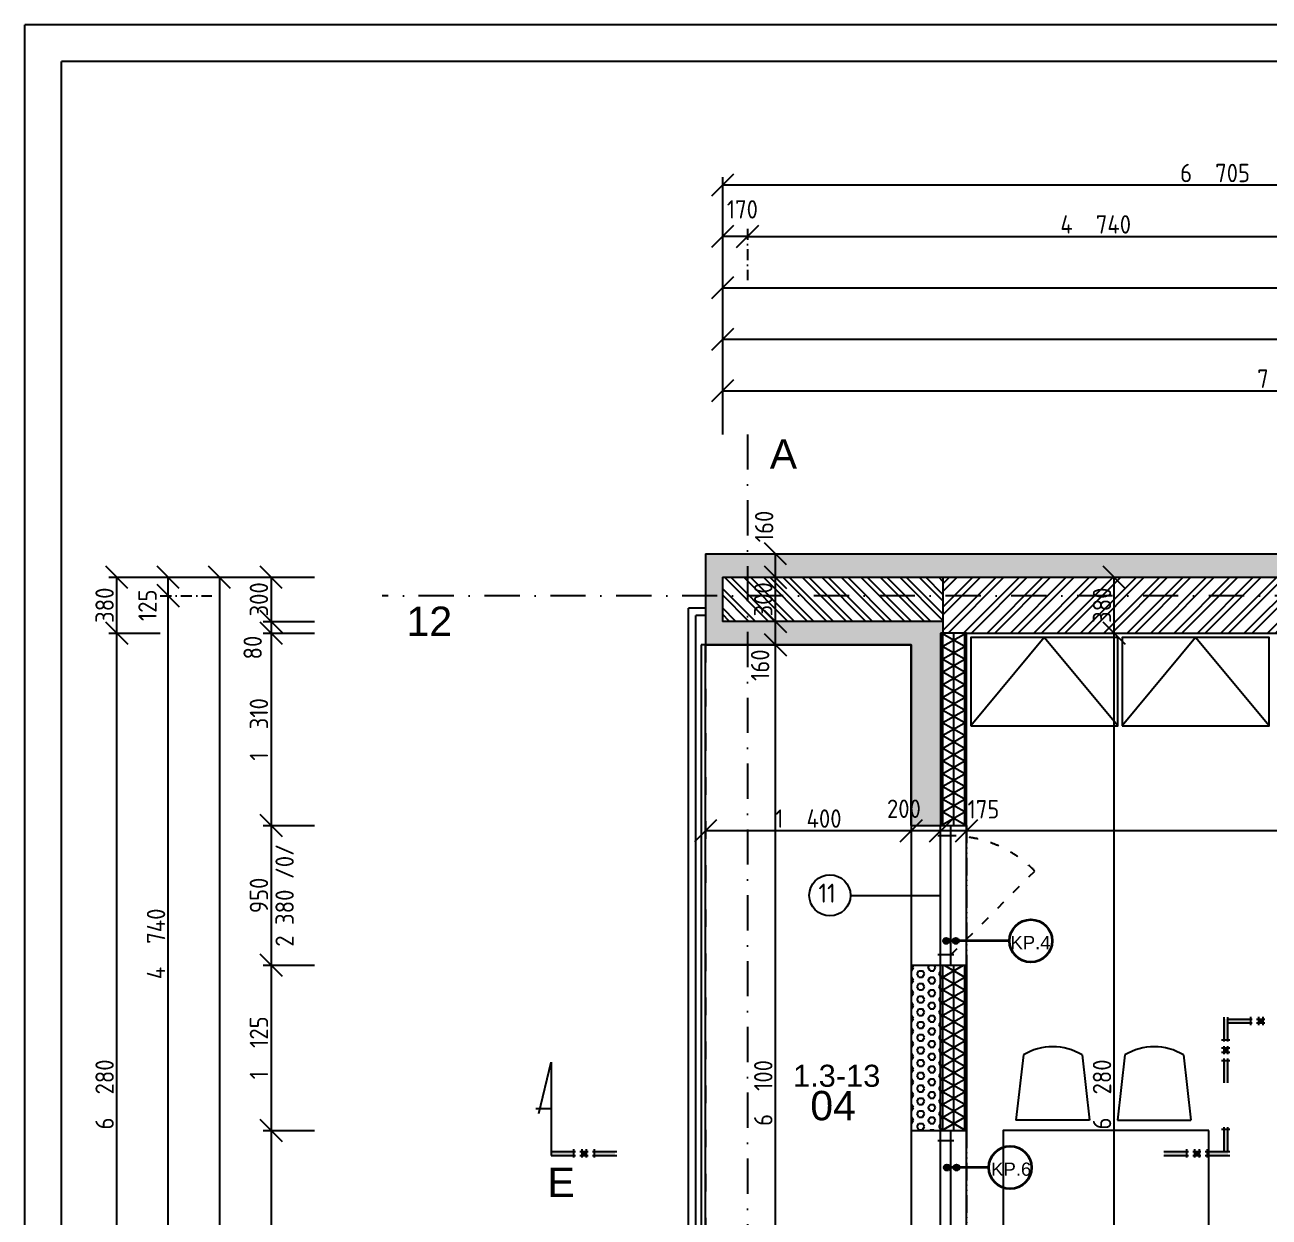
# Model space of a CAD drawing. Extents: x 4511820 to 5180432, y -1526536 to -944957.
# Drawn here: x 5091141 to 5099608, y -1290300 to -1282185 of the extents above; entities that cross this region are included whole.
import ezdxf

# ---------------------------------------------------------------- set-up
doc = ezdxf.new("R2010")
doc.units = 0
doc.header["$MEASUREMENT"] = 0
for name, pattern in [('ACAD_ISO03W100', [30, 12, -18]), ('ACAD_ISO12W100', [22, 12, -3, 0.5, -3, 0.5, -3]), ('BODKOCIARKOVANA_3', [5.6, 3, -1.3, 0, -1.3])]:
    doc.linetypes.add(name, pattern=pattern)
doc.layers.get('0').update_dxf_attribs({"linetype": 'CONTINUOUS'})
doc.layers.get('Defpoints').update_dxf_attribs({"color": 61, "linetype": 'CONTINUOUS'})
for name, color, linetype in [('KÓTY', 4, 'CONTINUOUS'), ('MÚRY', 1, 'CONTINUOUS'), ('OKNÁ', 143, 'CONTINUOUS'), ('osi', 253, 'CONTINUOUS'), ('Plochy', 41, 'CONTINUOUS'), ('POPIS', 7, 'CONTINUOUS'), ('POZEMOK', 7, 'CONTINUOUS'), ('TENKÁ', 7, 'CONTINUOUS'), ('ZARIADENIE', 47, 'CONTINUOUS'), ('ŠRAFY', 82, 'CONTINUOUS')]:
    doc.layers.add(name, color=color, linetype=linetype)
doc.layers.add('preklady', color=74, linetype='CONTINUOUS', lineweight=35)
doc.styles.add('ARIAL', font='arial.ttf')
doc.styles.add('styl1', font='arial.ttf')
doc.styles.add('STYLE1', font='isocp.shx')
doc.dimstyles.new('STANDARD-50', dxfattribs={"dimtxt": 125, "dimasz": 150, "dimexe": 10, "dimexo": 200, "dimgap": 20, "dimtad": 1, "dimdsep": 46, "dimlunit": 6, "dimtxsty": 'STYLE1', "dimblk1": 'OBLIQUE', "dimblk2": 'OBLIQUE', "dimsah": 1, "dimcen": 2.5, "dimse1": 1, "dimse2": 1, "dimadec": 0, "dimazin": 0, "dimtfac": 1, "dimtmove": 1, "dimatfit": 3, "dimldrblk": 'OBLIQUE', "dimfxl": 1, "dimtolj": 1, "dimtzin": 0, "dimarcsym": 0})
pattern_1 = [(90, (584112, -175781), (-75, 5e-15), []), (150, (584112, -175781), (-37.5, -64.9519053), []), (210, (584112, -175781), (37.5, -64.9519053), [])]
pattern_2 = [(0, (9e-09, -175781), (0, 43.3012702), [25, -50]), (120, (9e-09, -175781), (-37.5, -21.6506351), [25, -50]), (60, (25, -175781), (-37.5, 21.6506351), [25, -50])]

# ---------------------------------------------------------------- blocks, each defined once
blk = doc.blocks.new('_OBLIQUE')
at = {"color": 0, "linetype": 'ByBlock'}
blk.add_line((-0.5, -0.5), (0.5, 0.5), dxfattribs=at)
blk = doc.blocks.new('*D24587')
at = {"layer": 'Defpoints', "color": 0}
for p in [(5103637.5, -1284675.5), (5095887.5, -1285945.2), (5103637.5, -1285945.2)]:
    blk.add_point(p, dxfattribs=at)
at = {"layer": 'KÓTY', "color": 0, "lineweight": -2}
blk.add_line((5095887.5, -1284675.5), (5103637.5, -1284675.5), dxfattribs=at)
at = {"layer": 'KÓTY', "color": 0, "linetype": 'ByBlock', "lineweight": -2, "xscale": 150, "yscale": 150, "zscale": 150, "rotation": 180}
blk.add_blockref('_OBLIQUE', (5095887.5, -1284675.5), dxfattribs=at)
at = {"layer": 'KÓTY', "color": 0, "linetype": 'ByBlock', "lineweight": -2, "xscale": 150, "yscale": 150, "zscale": 150}
blk.add_blockref('_OBLIQUE', (5103637.5, -1284675.5), dxfattribs=at)
at = {"layer": 'KÓTY', "color": 0, "insert": (5099762.5, -1284593), "char_height": 125, "attachment_point": 5, "style": 'STYLE1'}
blk.add_mtext('\\A1;7ﾠ750', dxfattribs=at)
blk = doc.blocks.new('*D24589')
at = {"layer": 'Defpoints', "color": 0}
for p in [(5156282.5, -1283975.5), (5095887.5, -1285945.2), (5156282.5, -1285945.2)]:
    blk.add_point(p, dxfattribs=at)
at = {"layer": 'KÓTY', "color": 0, "lineweight": -2}
blk.add_line((5095887.5, -1283975.5), (5156282.5, -1283975.5), dxfattribs=at)
at = {"layer": 'KÓTY', "color": 0, "linetype": 'ByBlock', "lineweight": -2, "xscale": 150, "yscale": 150, "zscale": 150, "rotation": 180}
blk.add_blockref('_OBLIQUE', (5095887.5, -1283975.5), dxfattribs=at)
at = {"layer": 'KÓTY', "color": 0, "linetype": 'ByBlock', "lineweight": -2, "xscale": 150, "yscale": 150, "zscale": 150}
blk.add_blockref('_OBLIQUE', (5156282.5, -1283975.5), dxfattribs=at)
at = {"layer": 'KÓTY', "color": 0, "insert": (5126085, -1283893), "char_height": 125, "attachment_point": 5, "style": 'STYLE1'}
blk.add_mtext('\\A1;60ﾠ395', dxfattribs=at)
blk = doc.blocks.new('*D24590')
at = {"layer": 'Defpoints', "color": 0}
for p in [(5096057.5, -1283625.5), (5100797.5, -1283625.5), (5100797.5, -1283625.5)]:
    blk.add_point(p, dxfattribs=at)
at = {"layer": 'KÓTY', "color": 0, "lineweight": -2}
blk.add_line((5096057.5, -1283625.5), (5100797.5, -1283625.5), dxfattribs=at)
at = {"layer": 'KÓTY', "color": 0, "linetype": 'ByBlock', "lineweight": -2, "xscale": 150, "yscale": 150, "zscale": 150, "rotation": 180}
blk.add_blockref('_OBLIQUE', (5096057.5, -1283625.5), dxfattribs=at)
at = {"layer": 'KÓTY', "color": 0, "linetype": 'ByBlock', "lineweight": -2, "xscale": 150, "yscale": 150, "zscale": 150}
blk.add_blockref('_OBLIQUE', (5100797.5, -1283625.5), dxfattribs=at)
at = {"layer": 'KÓTY', "color": 0, "insert": (5098427.5, -1283543), "char_height": 125, "attachment_point": 5, "style": 'STYLE1'}
blk.add_mtext('\\A1;4ﾠ740', dxfattribs=at)
blk = doc.blocks.new('*D24603')
at = {"layer": 'Defpoints', "color": 0}
for p in [(5095887.5, -1283625.5), (5095887.5, -1285945.2), (5096057.5, -1285945.2)]:
    blk.add_point(p, dxfattribs=at)
at = {"layer": 'KÓTY', "color": 0, "lineweight": -2}
blk.add_line((5096057.5, -1283625.5), (5095887.5, -1283625.5), dxfattribs=at)
at = {"layer": 'KÓTY', "color": 0, "linetype": 'ByBlock', "lineweight": -2, "xscale": 150, "yscale": 150, "zscale": 150, "rotation": 180}
blk.add_blockref('_OBLIQUE', (5095887.5, -1283625.5), dxfattribs=at)
at = {"layer": 'KÓTY', "color": 0, "linetype": 'ByBlock', "lineweight": -2, "xscale": 150, "yscale": 150, "zscale": 150}
blk.add_blockref('_OBLIQUE', (5096057.5, -1283625.5), dxfattribs=at)
at = {"layer": 'KÓTY', "color": 0, "insert": (5096023.3, -1283440.5), "char_height": 125, "attachment_point": 5, "style": 'STYLE1'}
blk.add_mtext('\\A1;170', dxfattribs=at)
blk = doc.blocks.new('*D24640')
at = {"layer": 'Defpoints', "color": 0}
for p in [(5095887.5, -1284325.5), (5122762.5, -1285785.2), (5095887.5, -1285945.2)]:
    blk.add_point(p, dxfattribs=at)
at = {"layer": 'KÓTY', "color": 0, "lineweight": -2}
blk.add_line((5122762.5, -1284325.5), (5095887.5, -1284325.5), dxfattribs=at)
at = {"layer": 'KÓTY', "color": 0, "linetype": 'ByBlock', "lineweight": -2, "xscale": 150, "yscale": 150, "zscale": 150, "rotation": 180}
blk.add_blockref('_OBLIQUE', (5095887.5, -1284325.5), dxfattribs=at)
at = {"layer": 'KÓTY', "color": 0, "linetype": 'ByBlock', "lineweight": -2, "xscale": 150, "yscale": 150, "zscale": 150}
blk.add_blockref('_OBLIQUE', (5122762.5, -1284325.5), dxfattribs=at)
at = {"layer": 'KÓTY', "color": 0, "insert": (5109325, -1284243), "char_height": 125, "attachment_point": 5, "style": 'STYLE1'}
blk.add_mtext('\\A1;26ﾠ875', dxfattribs=at)
blk = doc.blocks.new('*D24718')
at = {"layer": 'Defpoints', "color": 0}
for p in [(5095887.5, -1283275.5), (5095887.5, -1285945.2), (5102592.5, -1286325.2)]:
    blk.add_point(p, dxfattribs=at)
at = {"layer": 'KÓTY', "color": 0, "lineweight": -2}
blk.add_line((5102592.5, -1283275.5), (5095887.5, -1283275.5), dxfattribs=at)
at = {"layer": 'KÓTY', "color": 0, "linetype": 'ByBlock', "lineweight": -2, "xscale": 150, "yscale": 150, "zscale": 150, "rotation": 180}
blk.add_blockref('_OBLIQUE', (5095887.5, -1283275.5), dxfattribs=at)
at = {"layer": 'KÓTY', "color": 0, "linetype": 'ByBlock', "lineweight": -2, "xscale": 150, "yscale": 150, "zscale": 150}
blk.add_blockref('_OBLIQUE', (5102592.5, -1283275.5), dxfattribs=at)
at = {"layer": 'KÓTY', "color": 0, "insert": (5099240, -1283193), "char_height": 125, "attachment_point": 5, "style": 'STYLE1'}
blk.add_mtext('\\A1;6ﾠ705', dxfattribs=at)
blk = doc.blocks.new('*D24786')
at = {"layer": 'Defpoints', "color": 0}
for p in [(5094532.5, -1285945.2), (5092466, -1312335.2), (5094532.5, -1312335.2)]:
    blk.add_point(p, dxfattribs=at)
at = {"layer": 'KÓTY', "color": 0, "lineweight": -2}
blk.add_line((5092466, -1285945.2), (5092466, -1312335.2), dxfattribs=at)
at = {"layer": 'KÓTY', "color": 0, "linetype": 'ByBlock', "lineweight": -2, "xscale": 150, "yscale": 150, "zscale": 150}
for p, rotation in [((5092466, -1285945.2), 90), ((5092466, -1312335.2), 270)]:
    blk.add_blockref('_OBLIQUE', p, dxfattribs=dict(at, rotation=rotation))
at = {"layer": 'KÓTY', "color": 0, "insert": (5092383.5, -1299140.2), "char_height": 125, "attachment_point": 5, "rotation": 90, "style": 'STYLE1'}
blk.add_mtext('\\A1;26ﾠ390', dxfattribs=at)
blk = doc.blocks.new('*D24799')
at = {"layer": 'Defpoints', "color": 0}
for p in [(5092116, -1286070.2), (5096057.5, -1286070.2), (5096057.5, -1290810.2)]:
    blk.add_point(p, dxfattribs=at)
at = {"layer": 'KÓTY', "color": 0, "lineweight": -2}
blk.add_line((5092116, -1290810.2), (5092116, -1286070.2), dxfattribs=at)
at = {"layer": 'KÓTY', "color": 0, "linetype": 'ByBlock', "lineweight": -2, "xscale": 150, "yscale": 150, "zscale": 150}
for p, rotation in [((5092116, -1286070.2), 90), ((5092116, -1290810.2), 270)]:
    blk.add_blockref('_OBLIQUE', p, dxfattribs=dict(at, rotation=rotation))
at = {"layer": 'KÓTY', "color": 0, "insert": (5092033.5, -1288440.2), "char_height": 125, "attachment_point": 5, "rotation": 90, "style": 'STYLE1'}
blk.add_mtext('\\A1;4ﾠ740', dxfattribs=at)
blk = doc.blocks.new('*D24800')
at = {"layer": 'Defpoints', "color": 0}
for p in [(5092116, -1285945.2), (5095887.5, -1285945.2), (5095887.5, -1286070.2)]:
    blk.add_point(p, dxfattribs=at)
at = {"layer": 'KÓTY', "color": 0, "lineweight": -2}
blk.add_line((5092116, -1286070.2), (5092116, -1285945.2), dxfattribs=at)
at = {"layer": 'KÓTY', "color": 0, "linetype": 'ByBlock', "lineweight": -2, "xscale": 150, "yscale": 150, "zscale": 150}
for p, rotation in [((5092116, -1285945.2), 90), ((5092116, -1286070.2), 270)]:
    blk.add_blockref('_OBLIQUE', p, dxfattribs=dict(at, rotation=rotation))
at = {"layer": 'KÓTY', "color": 0, "insert": (5091975.5, -1286135.5), "char_height": 125, "attachment_point": 5, "rotation": 90, "style": 'STYLE1'}
blk.add_mtext('\\A1;125', dxfattribs=at)
blk = doc.blocks.new('*D24803')
at = {"layer": 'Defpoints', "color": 0}
for p in [(5091766, -1286325.2), (5097547.5, -1286325.2), (5097547.5, -1292605.2)]:
    blk.add_point(p, dxfattribs=at)
at = {"layer": 'KÓTY', "color": 0, "lineweight": -2}
blk.add_line((5091766, -1292605.2), (5091766, -1286325.2), dxfattribs=at)
at = {"layer": 'KÓTY', "color": 0, "linetype": 'ByBlock', "lineweight": -2, "xscale": 150, "yscale": 150, "zscale": 150}
for p, rotation in [((5091766, -1286325.2), 90), ((5091766, -1292605.2), 270)]:
    blk.add_blockref('_OBLIQUE', p, dxfattribs=dict(at, rotation=rotation))
at = {"layer": 'KÓTY', "color": 0, "insert": (5091683.5, -1289465.2), "char_height": 125, "attachment_point": 5, "rotation": 90, "style": 'STYLE1'}
blk.add_mtext('\\A1;6ﾠ280', dxfattribs=at)
blk = doc.blocks.new('*D24804')
at = {"layer": 'Defpoints', "color": 0}
for p in [(5091766, -1285945.2), (5097547.5, -1285945.2), (5097547.5, -1286325.2)]:
    blk.add_point(p, dxfattribs=at)
at = {"layer": 'KÓTY', "color": 0, "lineweight": -2}
blk.add_line((5091766, -1286325.2), (5091766, -1285945.2), dxfattribs=at)
at = {"layer": 'KÓTY', "color": 0, "linetype": 'ByBlock', "lineweight": -2, "xscale": 150, "yscale": 150, "zscale": 150}
for p, rotation in [((5091766, -1285945.2), 90), ((5091766, -1286325.2), 270)]:
    blk.add_blockref('_OBLIQUE', p, dxfattribs=dict(at, rotation=rotation))
at = {"layer": 'KÓTY', "color": 0, "insert": (5091683.5, -1286135.2), "char_height": 125, "attachment_point": 5, "rotation": 90, "style": 'STYLE1'}
blk.add_mtext('\\A1;380', dxfattribs=at)
blk = doc.blocks.new('*D24806')
at = {"layer": 'Defpoints', "color": 0}
for p in [(5097372.5, -1286325.2), (5092816, -1287635.2), (5097372.5, -1287635.2)]:
    blk.add_point(p, dxfattribs=at)
at = {"layer": 'KÓTY', "color": 0, "lineweight": -2}
blk.add_line((5092816, -1286325.2), (5092816, -1287635.2), dxfattribs=at)
at = {"layer": 'KÓTY', "color": 0, "linetype": 'ByBlock', "lineweight": -2, "xscale": 150, "yscale": 150, "zscale": 150}
for p, rotation in [((5092816, -1286325.2), 90), ((5092816, -1287635.2), 270)]:
    blk.add_blockref('_OBLIQUE', p, dxfattribs=dict(at, rotation=rotation))
at = {"layer": 'KÓTY', "color": 0, "insert": (5092733.5, -1286980.2), "char_height": 125, "attachment_point": 5, "rotation": 90, "style": 'STYLE1'}
blk.add_mtext('\\A1;1ﾠ310', dxfattribs=at)
blk = doc.blocks.new('*D24807')
at = {"layer": 'Defpoints', "color": 0}
for p in [(5097372.5, -1287635.2), (5092816, -1288585.2), (5097372.5, -1288585.2)]:
    blk.add_point(p, dxfattribs=at)
at = {"layer": 'KÓTY', "color": 0, "lineweight": -2}
blk.add_line((5092816, -1287635.2), (5092816, -1288585.2), dxfattribs=at)
at = {"layer": 'KÓTY', "color": 0, "linetype": 'ByBlock', "lineweight": -2, "xscale": 150, "yscale": 150, "zscale": 150}
for p, rotation in [((5092816, -1287635.2), 90), ((5092816, -1288585.2), 270)]:
    blk.add_blockref('_OBLIQUE', p, dxfattribs=dict(at, rotation=rotation))
at = {"layer": 'KÓTY', "color": 0, "insert": (5092733.5, -1288110.2), "char_height": 125, "attachment_point": 5, "rotation": 90, "style": 'STYLE1'}
blk.add_mtext('\\A1;950', dxfattribs=at)
blk = doc.blocks.new('*D24808')
at = {"layer": 'Defpoints', "color": 0}
for p in [(5097372.5, -1288585.2), (5092816, -1289710.2), (5097372.5, -1289710.2)]:
    blk.add_point(p, dxfattribs=at)
at = {"layer": 'KÓTY', "color": 0, "lineweight": -2}
blk.add_line((5092816, -1288585.2), (5092816, -1289710.2), dxfattribs=at)
at = {"layer": 'KÓTY', "color": 0, "linetype": 'ByBlock', "lineweight": -2, "xscale": 150, "yscale": 150, "zscale": 150}
for p, rotation in [((5092816, -1288585.2), 90), ((5092816, -1289710.2), 270)]:
    blk.add_blockref('_OBLIQUE', p, dxfattribs=dict(at, rotation=rotation))
at = {"layer": 'KÓTY', "color": 0, "insert": (5092733.5, -1289147.7), "char_height": 125, "attachment_point": 5, "rotation": 90, "style": 'STYLE1'}
blk.add_mtext('\\A1;1ﾠ125', dxfattribs=at)
blk = doc.blocks.new('*D24809')
at = {"layer": 'Defpoints', "color": 0}
for p in [(5097372.5, -1289710.2), (5092816, -1291855.2), (5097372.5, -1291855.2)]:
    blk.add_point(p, dxfattribs=at)
at = {"layer": 'KÓTY', "color": 0, "lineweight": -2}
blk.add_line((5092816, -1289710.2), (5092816, -1291855.2), dxfattribs=at)
at = {"layer": 'KÓTY', "color": 0, "linetype": 'ByBlock', "lineweight": -2, "xscale": 150, "yscale": 150, "zscale": 150}
for p, rotation in [((5092816, -1289710.2), 90), ((5092816, -1291855.2), 270)]:
    blk.add_blockref('_OBLIQUE', p, dxfattribs=dict(at, rotation=rotation))
at = {"layer": 'KÓTY', "color": 0, "insert": (5092733.5, -1290782.7), "char_height": 125, "attachment_point": 5, "rotation": 90, "style": 'STYLE1'}
blk.add_mtext('\\A1;2ﾠ145', dxfattribs=at)
blk = doc.blocks.new('*D24830')
at = {"layer": 'Defpoints', "color": 0}
for p in [(5092816, -1286325.2), (5097387.5, -1286245.2), (5097547.5, -1286325.2)]:
    blk.add_point(p, dxfattribs=at)
at = {"layer": 'KÓTY', "color": 0, "lineweight": -2}
blk.add_line((5092816, -1286245.2), (5092816, -1286325.2), dxfattribs=at)
at = {"layer": 'KÓTY', "color": 0, "linetype": 'ByBlock', "lineweight": -2, "xscale": 150, "yscale": 150, "zscale": 150}
for p, rotation in [((5092816, -1286245.2), 90), ((5092816, -1286325.2), 270)]:
    blk.add_blockref('_OBLIQUE', p, dxfattribs=dict(at, rotation=rotation))
at = {"layer": 'KÓTY', "color": 0, "insert": (5092691, -1286423.5), "char_height": 125, "attachment_point": 5, "rotation": 90, "style": 'STYLE1'}
blk.add_mtext('\\A1;80', dxfattribs=at)
blk = doc.blocks.new('*D24831')
at = {"layer": 'Defpoints', "color": 0}
for p in [(5097387.5, -1285945.2), (5092816, -1286245.2), (5097387.5, -1286245.2)]:
    blk.add_point(p, dxfattribs=at)
at = {"layer": 'KÓTY', "color": 0, "lineweight": -2}
blk.add_line((5092816, -1285945.2), (5092816, -1286245.2), dxfattribs=at)
at = {"layer": 'KÓTY', "color": 0, "linetype": 'ByBlock', "lineweight": -2, "xscale": 150, "yscale": 150, "zscale": 150}
for p, rotation in [((5092816, -1285945.2), 90), ((5092816, -1286245.2), 270)]:
    blk.add_blockref('_OBLIQUE', p, dxfattribs=dict(at, rotation=rotation))
at = {"layer": 'KÓTY', "color": 0, "insert": (5092733.5, -1286095.2), "char_height": 125, "attachment_point": 5, "rotation": 90, "style": 'STYLE1'}
blk.add_mtext('\\A1;300', dxfattribs=at)
blk = doc.blocks.new('JED STOL140-85')
at = {"layer": 'ZARIADENIE'}
for p, q in [((4444962.8, -1326820.6), (4444912.8, -1327264.7)), ((4445362.8, -1326820.6), (4445412.8, -1327264.7)), ((4445653.3, -1326820.6), (4445603.3, -1327264.7)), ((4446053.3, -1326820.6), (4446103.3, -1327264.7)), ((4445412.8, -1327264.7), (4444912.8, -1327264.7)), ((4445603.3, -1327264.7), (4446103.3, -1327264.7)), ((4444962.8, -1328698.1), (4444912.8, -1328253.9)), ((4445412.8, -1328253.9), (4444912.8, -1328253.9)), ((4445362.8, -1328698.1), (4445412.8, -1328253.9)), ((4445653.3, -1328698.1), (4445603.3, -1328253.9)), ((4445603.3, -1328253.9), (4446103.3, -1328253.9)), ((4446053.3, -1328698.1), (4446103.3, -1328253.9))]:
    blk.add_line(p, q, dxfattribs=at)
blk.add_lwpolyline([(4446225.2, -1327334.3), (4444825.2, -1327334.3), (4444825.2, -1328184.3), (4446225.2, -1328184.3)], close=True, dxfattribs=at)
for centre, start, end in [((4445162.8, -1327150.6), 58.78339, 121.21661), ((4445853.3, -1327150.6), 58.78339, 121.21661), ((4445162.8, -1328368.1), 238.78339, 301.21661), ((4445853.3, -1328368.1), 238.78339, 301.21661)]:
    blk.add_arc(centre, 385.9, start, end, dxfattribs=at)
blk = doc.blocks.new('SKRINA')
at = {"layer": 'ZARIADENIE'}
for p, q in [((4449069, -1324645.2), (4448469, -1324145.2)), ((4448469, -1325145.2), (4449069, -1324645.2))]:
    blk.add_line(p, q, dxfattribs=at)
blk.add_lwpolyline([(4448469, -1324145.2), (4448469, -1325145.2), (4449069, -1325145.2), (4449069, -1324145.2)], close=True, dxfattribs=at)
blk = doc.blocks.new('*D24869')
at = {"layer": 'Defpoints', "color": 0}
for p in [(5097547.5, -1287670), (5097547.5, -1287750.7), (5102592.5, -1287750.7)]:
    blk.add_point(p, dxfattribs=at)
at = {"layer": 'KÓTY', "color": 0, "lineweight": -2}
blk.add_line((5102592.5, -1287670), (5097547.5, -1287670), dxfattribs=at)
at = {"layer": 'KÓTY', "color": 0, "linetype": 'ByBlock', "lineweight": -2, "xscale": 150, "yscale": 150, "zscale": 150, "rotation": 180}
blk.add_blockref('_OBLIQUE', (5097547.5, -1287670), dxfattribs=at)
at = {"layer": 'KÓTY', "color": 0, "linetype": 'ByBlock', "lineweight": -2, "xscale": 150, "yscale": 150, "zscale": 150}
blk.add_blockref('_OBLIQUE', (5102592.5, -1287670), dxfattribs=at)
at = {"layer": 'KÓTY', "color": 0, "insert": (5100070, -1287587.5), "char_height": 125, "attachment_point": 5, "style": 'STYLE1'}
blk.add_mtext('\\A1;5ﾠ045', dxfattribs=at)
blk = doc.blocks.new('*D24870')
at = {"layer": 'Defpoints', "color": 0}
for p in [(5097372.5, -1287670), (5097372.5, -1287750.7), (5097547.5, -1287750.7)]:
    blk.add_point(p, dxfattribs=at)
at = {"layer": 'KÓTY', "color": 0, "lineweight": -2}
blk.add_line((5097547.5, -1287670), (5097372.5, -1287670), dxfattribs=at)
at = {"layer": 'KÓTY', "color": 0, "linetype": 'ByBlock', "lineweight": -2, "xscale": 150, "yscale": 150, "zscale": 150, "rotation": 180}
blk.add_blockref('_OBLIQUE', (5097372.5, -1287670), dxfattribs=at)
at = {"layer": 'KÓTY', "color": 0, "linetype": 'ByBlock', "lineweight": -2, "xscale": 150, "yscale": 150, "zscale": 150}
blk.add_blockref('_OBLIQUE', (5097547.5, -1287670), dxfattribs=at)
at = {"layer": 'KÓTY', "color": 0, "insert": (5097663.5, -1287524), "char_height": 125, "attachment_point": 5, "style": 'STYLE1'}
blk.add_mtext('\\A1;175', dxfattribs=at)
blk = doc.blocks.new('*D24871')
at = {"layer": 'Defpoints', "color": 0}
for p in [(5097172.5, -1287670), (5097172.5, -1287750.7), (5097372.5, -1287750.7)]:
    blk.add_point(p, dxfattribs=at)
at = {"layer": 'KÓTY', "color": 0, "lineweight": -2}
blk.add_line((5097372.5, -1287670), (5097172.5, -1287670), dxfattribs=at)
at = {"layer": 'KÓTY', "color": 0, "linetype": 'ByBlock', "lineweight": -2, "xscale": 150, "yscale": 150, "zscale": 150, "rotation": 180}
blk.add_blockref('_OBLIQUE', (5097172.5, -1287670), dxfattribs=at)
at = {"layer": 'KÓTY', "color": 0, "linetype": 'ByBlock', "lineweight": -2, "xscale": 150, "yscale": 150, "zscale": 150}
blk.add_blockref('_OBLIQUE', (5097372.5, -1287670), dxfattribs=at)
at = {"layer": 'KÓTY', "color": 0, "insert": (5097122.5, -1287520.5), "char_height": 125, "attachment_point": 5, "style": 'STYLE1'}
blk.add_mtext('\\A1;200', dxfattribs=at)
blk = doc.blocks.new('*D24872')
at = {"layer": 'Defpoints', "color": 0}
for p in [(5095772.5, -1287670), (5095772.5, -1287750.7), (5097172.5, -1287750.7)]:
    blk.add_point(p, dxfattribs=at)
at = {"layer": 'KÓTY', "color": 0, "lineweight": -2}
blk.add_line((5097172.5, -1287670), (5095772.5, -1287670), dxfattribs=at)
at = {"layer": 'KÓTY', "color": 0, "linetype": 'ByBlock', "lineweight": -2, "xscale": 150, "yscale": 150, "zscale": 150, "rotation": 180}
blk.add_blockref('_OBLIQUE', (5095772.5, -1287670), dxfattribs=at)
at = {"layer": 'KÓTY', "color": 0, "linetype": 'ByBlock', "lineweight": -2, "xscale": 150, "yscale": 150, "zscale": 150}
blk.add_blockref('_OBLIQUE', (5097172.5, -1287670), dxfattribs=at)
at = {"layer": 'KÓTY', "color": 0, "insert": (5096472.5, -1287587.5), "char_height": 125, "attachment_point": 5, "style": 'STYLE1'}
blk.add_mtext('\\A1;1ﾠ400', dxfattribs=at)
blk = doc.blocks.new('*D24881')
at = {"layer": 'Defpoints', "color": 0}
for p in [(5097547.5, -1286325.2), (5098553, -1286325.2), (5097547.5, -1292605.2)]:
    blk.add_point(p, dxfattribs=at)
at = {"layer": 'KÓTY', "color": 0, "lineweight": -2}
blk.add_line((5098553, -1292605.2), (5098553, -1286325.2), dxfattribs=at)
at = {"layer": 'KÓTY', "color": 0, "linetype": 'ByBlock', "lineweight": -2, "xscale": 150, "yscale": 150, "zscale": 150}
for p, rotation in [((5098553, -1286325.2), 90), ((5098553, -1292605.2), 270)]:
    blk.add_blockref('_OBLIQUE', p, dxfattribs=dict(at, rotation=rotation))
at = {"layer": 'KÓTY', "color": 0, "insert": (5098470.5, -1289465.2), "char_height": 125, "attachment_point": 5, "rotation": 90, "style": 'STYLE1'}
blk.add_mtext('\\A1;6ﾠ280', dxfattribs=at)
blk = doc.blocks.new('*D24882')
at = {"layer": 'Defpoints', "color": 0}
for p in [(5097547.5, -1285945.2), (5098553, -1285945.2), (5097547.5, -1286325.2)]:
    blk.add_point(p, dxfattribs=at)
at = {"layer": 'KÓTY', "color": 0, "lineweight": -2}
blk.add_line((5098553, -1286325.2), (5098553, -1285945.2), dxfattribs=at)
at = {"layer": 'KÓTY', "color": 0, "linetype": 'ByBlock', "lineweight": -2, "xscale": 150, "yscale": 150, "zscale": 150}
for p, rotation in [((5098553, -1285945.2), 90), ((5098553, -1286325.2), 270)]:
    blk.add_blockref('_OBLIQUE', p, dxfattribs=dict(at, rotation=rotation))
at = {"layer": 'KÓTY', "color": 0, "insert": (5098470.5, -1286135.2), "char_height": 125, "attachment_point": 5, "rotation": 90, "style": 'STYLE1'}
blk.add_mtext('\\A1;380', dxfattribs=at)
blk = doc.blocks.new('*D25623')
at = {"layer": 'Defpoints', "color": 0}
for p in [(5096248, -1286405.2), (5096248, -1286405.2), (5096248, -1292505.2)]:
    blk.add_point(p, dxfattribs=at)
at = {"layer": 'KÓTY', "color": 0, "lineweight": -2}
blk.add_line((5096248, -1292505.2), (5096248, -1286405.2), dxfattribs=at)
at = {"layer": 'KÓTY', "color": 0, "linetype": 'ByBlock', "lineweight": -2, "xscale": 150, "yscale": 150, "zscale": 150}
for p, rotation in [((5096248, -1286405.2), 90), ((5096248, -1292505.2), 270)]:
    blk.add_blockref('_OBLIQUE', p, dxfattribs=dict(at, rotation=rotation))
at = {"layer": 'KÓTY', "color": 0, "insert": (5096165.5, -1289455.2), "char_height": 125, "attachment_point": 5, "rotation": 90, "style": 'STYLE1'}
blk.add_mtext('\\A1;6ﾠ100', dxfattribs=at)
blk = doc.blocks.new('*D25624')
at = {"layer": 'Defpoints', "color": 0}
for p in [(5096248, -1286245.2), (5096248, -1286245.2), (5096248, -1286405.2)]:
    blk.add_point(p, dxfattribs=at)
at = {"layer": 'KÓTY', "color": 0, "lineweight": -2}
blk.add_line((5096248, -1286405.2), (5096248, -1286245.2), dxfattribs=at)
at = {"layer": 'KÓTY', "color": 0, "linetype": 'ByBlock', "lineweight": -2, "xscale": 150, "yscale": 150, "zscale": 150}
for p, rotation in [((5096248, -1286245.2), 90), ((5096248, -1286405.2), 270)]:
    blk.add_blockref('_OBLIQUE', p, dxfattribs=dict(at, rotation=rotation))
at = {"layer": 'KÓTY', "color": 0, "insert": (5096144, -1286543), "char_height": 125, "attachment_point": 5, "rotation": 90, "style": 'STYLE1'}
blk.add_mtext('\\A1;160', dxfattribs=at)
blk = doc.blocks.new('*D25625')
at = {"layer": 'Defpoints', "color": 0}
for p in [(5096248, -1285945.2), (5096248, -1285945.2), (5096248, -1286245.2)]:
    blk.add_point(p, dxfattribs=at)
at = {"layer": 'KÓTY', "color": 0, "lineweight": -2}
blk.add_line((5096248, -1286245.2), (5096248, -1285945.2), dxfattribs=at)
at = {"layer": 'KÓTY', "color": 0, "linetype": 'ByBlock', "lineweight": -2, "xscale": 150, "yscale": 150, "zscale": 150}
for p, rotation in [((5096248, -1285945.2), 90), ((5096248, -1286245.2), 270)]:
    blk.add_blockref('_OBLIQUE', p, dxfattribs=dict(at, rotation=rotation))
at = {"layer": 'KÓTY', "color": 0, "insert": (5096165.5, -1286095.2), "char_height": 125, "attachment_point": 5, "rotation": 90, "style": 'STYLE1'}
blk.add_mtext('\\A1;300', dxfattribs=at)
blk = doc.blocks.new('*D25626')
at = {"layer": 'Defpoints', "color": 0}
for p in [(5096248, -1285785.2), (5096248, -1285785.2), (5096248, -1285945.2)]:
    blk.add_point(p, dxfattribs=at)
at = {"layer": 'KÓTY', "color": 0, "lineweight": -2}
blk.add_line((5096248, -1285945.2), (5096248, -1285785.2), dxfattribs=at)
at = {"layer": 'KÓTY', "color": 0, "linetype": 'ByBlock', "lineweight": -2, "xscale": 150, "yscale": 150, "zscale": 150}
for p, rotation in [((5096248, -1285785.2), 90), ((5096248, -1285945.2), 270)]:
    blk.add_blockref('_OBLIQUE', p, dxfattribs=dict(at, rotation=rotation))
at = {"layer": 'KÓTY', "color": 0, "insert": (5096171.5, -1285599), "char_height": 125, "attachment_point": 5, "rotation": 90, "style": 'STYLE1'}
blk.add_mtext('\\A1;160', dxfattribs=at)

msp = doc.modelspace()

# ---------------------------------------------------------------- hatches: boundary and pattern name
at = {"layer": 'preklady'}
h = msp.add_hatch(color=256, dxfattribs=at)
h.dxf.hatch_style = 1
h.paths.add_polyline_path([(5097410.691, -1288438.691, 1), (5097410.691, -1288401.691, 1)])
h = msp.add_hatch(color=256, dxfattribs=at)
h.dxf.hatch_style = 1
h.paths.add_polyline_path([(5097475.691, -1288438.691, 1), (5097475.691, -1288401.691, 1)])
h = msp.add_hatch(color=256, dxfattribs=at)
h.dxf.hatch_style = 1
h.paths.add_polyline_path([(5097415.393, -1289981.141, 1), (5097415.393, -1289944.141, 1)])
h = msp.add_hatch(color=256, dxfattribs=at)
h.dxf.hatch_style = 1
h.paths.add_polyline_path([(5097480.393, -1289981.141, 1), (5097480.393, -1289944.141, 1)])
at = {"layer": 'TENKÁ'}
h = msp.add_hatch(color=256, dxfattribs=at)
h.dxf.hatch_style = 1
h.paths.add_polyline_path([(5099326.508, -1288951.968), (5099326.508, -1289093.093), (5099300.633, -1289093.093), (5099300.633, -1288951.968)])
h = msp.add_hatch(color=256, dxfattribs=at)
h.dxf.hatch_style = 1
h.paths.add_polyline_path([(5099480.133, -1288978.468), (5099326.508, -1288978.468), (5099326.508, -1288952.593), (5099480.133, -1288952.593)])
h = msp.add_hatch(color=256, dxfattribs=at)
h.dxf.hatch_style = 1
h.paths.add_polyline_path([(5099535.008, -1288978.468), (5099535.008, -1288952.593), (5099565.258, -1288952.593), (5099565.258, -1288978.468)])
h = msp.add_hatch(color=256, dxfattribs=at)
h.dxf.hatch_style = 1
h.paths.add_polyline_path([(5099326.508, -1289178.218), (5099300.633, -1289178.218), (5099300.633, -1289147.968), (5099326.508, -1289147.968)])
h = msp.add_hatch(color=256, dxfattribs=at)
h.dxf.hatch_style = 1
h.paths.add_polyline_path([(5099326.508, -1289233.093), (5099326.508, -1289386.718), (5099300.633, -1289386.718), (5099300.633, -1289233.093)])
h = msp.add_hatch(color=256, dxfattribs=at)
h.dxf.hatch_style = 1
h.paths.add_polyline_path([(5099326.508, -1289700.968), (5099326.508, -1289854.593), (5099300.633, -1289854.593), (5099300.633, -1289700.968)])
h = msp.add_hatch(color=256, dxfattribs=at)
h.dxf.hatch_style = 1
h.paths.add_polyline_path([(5094875.25, -1289880.468), (5094721.625, -1289880.468), (5094721.625, -1289854.593), (5094875.25, -1289854.593)])
h = msp.add_hatch(color=256, dxfattribs=at)
h.dxf.hatch_style = 1
h.paths.add_polyline_path([(5094930.125, -1289880.468), (5094930.125, -1289854.593), (5094960.375, -1289854.593), (5094960.375, -1289880.468)])
h = msp.add_hatch(color=256, dxfattribs=at)
h.dxf.hatch_style = 1
h.paths.add_polyline_path([(5095156.375, -1289880.468), (5095015.25, -1289880.468), (5095015.25, -1289854.593), (5095156.375, -1289854.593)])
h = msp.add_hatch(color=256, dxfattribs=at)
h.dxf.hatch_style = 1
h.paths.add_polyline_path([(5099045.633, -1289880.468), (5098892.008, -1289880.468), (5098892.008, -1289854.593), (5099045.633, -1289854.593)])
h = msp.add_hatch(color=256, dxfattribs=at)
h.dxf.hatch_style = 1
h.paths.add_polyline_path([(5099100.508, -1289880.468), (5099100.508, -1289854.593), (5099130.758, -1289854.593), (5099130.758, -1289880.468)])
h = msp.add_hatch(color=256, dxfattribs=at)
h.dxf.hatch_style = 1
h.paths.add_polyline_path([(5099326.758, -1289880.468), (5099185.633, -1289880.468), (5099185.633, -1289854.593), (5099326.758, -1289854.593)])
at = {"layer": 'ŠRAFY'}
h = msp.add_hatch(dxfattribs=at)
h.set_pattern_fill('HEX', color=256, scale=200)
h.set_pattern_definition(pattern_2)
h.paths.add_polyline_path([(5103523.5, -1285785.191), (5095772.5, -1285785.191), (5095772.5, -1286155.191), (5095772.5, -1286205.191), (5095772.5, -1286405.191), (5097172.5, -1286405.191), (5097172.5, -1287635.191), (5097372.5, -1287635.191), (5097372.5, -1286325.191), (5097387.5, -1286325.191), (5097387.5, -1286245.191), (5095887.5, -1286245.191), (5095887.5, -1285945.191), (5097387.5, -1285945.191), (5103637.5, -1285945.191), (5103637.5, -1285785.191)])
h.paths.add_polyline_path([(5096978.701, -1287395.5), (5097266.299, -1287395.5), (5097266.299, -1287645.5), (5096978.701, -1287645.5)], flags=9)
h = msp.add_hatch(dxfattribs=at)
h.set_pattern_fill('ANSI32', color=256, scale=250, angle=90)
h.set_pattern_definition([(135, (115395, 30907.69), (-66.2912607, -66.2912607), []), (135, (115395, 30951.89), (-66.2912607, -66.2912607), [])])
h.paths.add_polyline_path([(5097387.5, -1285945.191), (5095887.5, -1285945.191), (5095887.5, -1286245.191), (5097387.5, -1286245.191)])
h = msp.add_hatch(dxfattribs=at)
h.set_pattern_fill('ANSI32', color=256, scale=300)
h.set_pattern_definition([(45, (115395, 30907.69), (-79.549513, 79.549513), []), (45, (115448.03, 30907.69), (-79.549513, 79.549513), [])])
h.paths.add_polyline_path([(5097387.5, -1285945.191), (5097387.5, -1286245.191), (5097387.5, -1286325.191), (5097547.5, -1286325.191), (5102592.5, -1286325.191), (5102892.5, -1286325.191), (5103012.5, -1286325.191), (5103012.5, -1285945.191)])
at = {"layer": 'ŠRAFY', "ltscale": 0.25}
h = msp.add_hatch(dxfattribs=at)
h.set_pattern_fill('NET3', color=256, scale=600, angle=90)
h.set_pattern_definition(pattern_1)
h.paths.add_polyline_path([(5097372.5, -1286325.191), (5097372.5, -1287635.191), (5097442.5, -1287635.191), (5097547.5, -1287635.191), (5097547.5, -1286325.191), (5097387.5, -1286325.191)])
at = {"layer": 'ŠRAFY'}
h = msp.add_hatch(dxfattribs=at)
h.set_pattern_fill('HEX', color=256, scale=200)
h.set_pattern_definition(pattern_2)
h.paths.add_polyline_path([(5097172.5, -1288585.191), (5097172.5, -1289710.191), (5097372.5, -1289710.191), (5097372.5, -1288585.191)])
at = {"layer": 'ŠRAFY', "ltscale": 0.25}
h = msp.add_hatch(dxfattribs=at)
h.set_pattern_fill('NET3', color=256, scale=600, angle=90)
h.set_pattern_definition(pattern_1)
h.paths.add_polyline_path([(5097547.5, -1289710.191), (5097547.5, -1288585.191), (5097442.5, -1288585.191), (5097372.5, -1288585.191), (5097372.5, -1289710.191), (5097442.5, -1289710.191)])

# ---------------------------------------------------------------- linework, layer by layer
at = {"layer": 'KÓTY', "ltscale": 25}
for p, q in [((5095887.5, -1283222.097), (5095887.5, -1283572.097)), ((5091712.597, -1285945.191), (5092062.597, -1285945.191)), ((5092062.597, -1285945.191), (5092412.597, -1285945.191)), ((5092412.597, -1285945.191), (5092762.597, -1285945.191)), ((5092762.597, -1285945.191), (5093112.597, -1285945.191)), ((5091712.597, -1286325.191), (5092062.597, -1286325.191)), ((5092762.597, -1286245.191), (5093112.597, -1286245.191)), ((5092762.597, -1286325.191), (5093112.597, -1286325.191)), ((5092762.597, -1287635.191), (5093112.597, -1287635.191)), ((5092762.597, -1288585.191), (5093112.597, -1288585.191)), ((5092762.597, -1289710.191), (5093112.597, -1289710.191))]:
    msp.add_line(p, q, dxfattribs=at)
at = {"layer": 'KÓTY', "ltscale": 0.25}
for p, q in [((5095887.5, -1283572.097), (5095887.5, -1283922.097)), ((5095887.5, -1283922.097), (5095887.5, -1284272.097)), ((5095887.5, -1284272.097), (5095887.5, -1284622.097)), ((5095887.5, -1284622.097), (5095887.5, -1284972.097))]:
    msp.add_line(p, q, dxfattribs=at)
at = {"layer": 'KÓTY', "linetype": 'BODKOCIARKOVANA_3', "ltscale": 25}
for p, q in [((5096057.5, -1283572.097), (5096057.5, -1283922.097)), ((5092062.597, -1286070.191), (5092412.597, -1286070.191))]:
    msp.add_line(p, q, dxfattribs=at)
at = {"layer": 'MÚRY'}
for p, q in [((5095772.5, -1285785.191), (5103637.5, -1285785.191)), ((5095772.5, -1285785.191), (5095772.5, -1286405.191)), ((5097547.5, -1286325.191), (5102592.5, -1286325.191)), ((5097547.5, -1287635.191), (5097547.5, -1286325.191)), ((5097172.5, -1286405.191), (5095772.5, -1286405.191)), ((5097172.5, -1287635.191), (5097172.5, -1286405.191)), ((5097172.5, -1287635.191), (5097547.5, -1287635.191)), ((5097172.5, -1288585.191), (5097547.5, -1288585.191)), ((5097172.5, -1288585.191), (5097172.5, -1289710.191)), ((5097547.5, -1288585.191), (5097547.5, -1289710.191)), ((5097172.5, -1289710.191), (5097547.5, -1289710.191))]:
    msp.add_line(p, q, dxfattribs=at)
at = {"layer": 'OKNÁ', "ltscale": 0.25}
for p, q in [((5097372.5, -1288585.191), (5097372.5, -1287635.191)), ((5097442.5, -1288585.191), (5097442.5, -1287635.191)), ((5097462.5, -1287705.191), (5097352.5, -1287705.191)), ((5096758.646, -1288110.191), (5097372.5, -1288110.191)), ((5097462.5, -1288515.191), (5097352.5, -1288515.191)), ((5097372.5, -1291855.191), (5097372.5, -1289710.191)), ((5097442.5, -1291855.191), (5097442.5, -1289710.191)), ((5097462.5, -1289780.191), (5097352.5, -1289780.191))]:
    msp.add_line(p, q, dxfattribs=at)
at = {"layer": 'OKNÁ', "linetype": 'ACAD_ISO03W100', "ltscale": 5}
msp.add_line((5097442.5, -1288515.191), (5098013.163, -1287944.528), dxfattribs=at)
at = {"layer": 'OKNÁ', "ltscale": 0.25}
msp.add_circle((5096618.646, -1288110.191), 140, dxfattribs=at)
at = {"layer": 'OKNÁ', "linetype": 'ACAD_ISO03W100', "ltscale": 5}
msp.add_arc((5097442.5, -1288505.191), 800, 44.4935655, 90, dxfattribs=at)
at = {"layer": 'osi', "linetype": 'BODKOCIARKOVANA_3', "ltscale": 80}
for p, q in [((5096057.5, -1284972.097), (5096057.5, -1316940)), ((5157242.5, -1286070.191), (5093572.5, -1286070.191))]:
    msp.add_line(p, q, dxfattribs=at)
at = {"layer": 'Plochy'}
for points in [[(5097547.5, -1292605.191), (5097547.5, -1286325.191), (5102592.5, -1286325.191), (5102592.5, -1292605.191), (5101392.5, -1292605.191), (5101392.5, -1290640.191), (5100627.5, -1290640.191), (5100627.5, -1290755.191), (5101277.5, -1290755.191), (5101277.5, -1292005.191), (5100627.5, -1292005.191), (5100627.5, -1292605.191)], [(5097172.5, -1292575.191), (5095772.5, -1292575.191), (5095772.5, -1286405.191), (5097172.5, -1286405.191)]]:
    msp.add_lwpolyline(points, close=True, dxfattribs=at)
at = {"layer": 'POZEMOK'}
for p, q in [((5095657.5, -1299085.191), (5095657.5, -1286155.191)), ((5095772.5, -1286155.191), (5095657.5, -1286155.191)), ((5095707.5, -1299085.191), (5095707.5, -1286205.191)), ((5095772.5, -1286205.191), (5095707.5, -1286205.191))]:
    msp.add_line(p, q, dxfattribs=at)
at = {"layer": 'preklady'}
for p, q in [((5097841, -1288420.191), (5097429.191, -1288420.191)), ((5097700.701, -1289962.641), (5097433.893, -1289962.641))]:
    msp.add_line(p, q, dxfattribs=at)
at = {"layer": 'preklady', "ltscale": 0.25}
for centre in [(5097986, -1288420.191), (5097845.701, -1289962.641)]:
    msp.add_circle(centre, 145, dxfattribs=at)
at = {"layer": 'preklady'}
for centre in [(5097410.691, -1288420.191), (5097475.691, -1288420.191), (5097415.393, -1289962.641), (5097480.393, -1289962.641)]:
    msp.add_circle(centre, 18.5, dxfattribs=at)
at = {"layer": 'TENKÁ', "color": 7}
for p, q in [((5180432, -1282184.765), (5091141, -1282184.765)), ((5091141, -1317556.784), (5091141, -1282184.765)), ((5180182, -1282434.765), (5091391, -1282434.765)), ((5091391, -1317306.784), (5091391, -1282434.765))]:
    msp.add_line(p, q, dxfattribs=at)
at = {"layer": 'TENKÁ'}
for p, q in [((5095887.5, -1285945.191), (5103637.5, -1285945.191)), ((5095887.5, -1285945.191), (5095887.5, -1286245.191)), ((5097387.5, -1285945.191), (5097387.5, -1286325.191)), ((5097387.5, -1286245.191), (5095887.5, -1286245.191)), ((5097372.5, -1286325.191), (5097372.5, -1287635.191)), ((5097547.5, -1286325.191), (5097372.5, -1286325.191)), ((5095742.5, -1286405.191), (5095742.5, -1299085.191)), ((5095772.5, -1286405.191), (5095742.5, -1286405.191)), ((5097372.5, -1289710.191), (5097372.5, -1288585.191)), ((5099300.633, -1289105.593), (5099300.633, -1288939.468)), ((5099326.508, -1289105.593), (5099326.508, -1288939.468)), ((5099480.133, -1288936.343), (5099480.133, -1288993.343)), ((5099535.008, -1288936.343), (5099535.008, -1288993.343)), ((5099565.258, -1288936.343), (5099565.258, -1288993.343)), ((5099326.508, -1288952.593), (5099492.633, -1288952.593)), ((5099326.508, -1288978.468), (5099492.633, -1288978.468)), ((5099522.508, -1288952.593), (5099577.758, -1288952.593)), ((5099522.508, -1288978.468), (5099577.758, -1288978.468)), ((5099284.383, -1289093.093), (5099341.383, -1289093.093)), ((5099284.383, -1289147.968), (5099341.383, -1289147.968)), ((5099284.383, -1289178.218), (5099341.383, -1289178.218)), ((5099300.633, -1289190.718), (5099300.633, -1289135.468)), ((5099326.508, -1289190.718), (5099326.508, -1289135.468)), ((5094638.5, -1289594.093), (5094721.625, -1289245.468)), ((5094721.625, -1289245.468), (5094721.625, -1289880.468)), ((5099284.383, -1289233.093), (5099341.383, -1289233.093)), ((5099300.633, -1289386.718), (5099300.633, -1289220.593)), ((5099326.508, -1289386.718), (5099326.508, -1289220.593)), ((5094721.625, -1289562.968), (5094618.375, -1289562.968)), ((5099284.383, -1289700.968), (5099341.383, -1289700.968)), ((5099300.633, -1289854.593), (5099300.633, -1289688.468)), ((5099326.508, -1289854.593), (5099326.508, -1289688.468)), ((5094721.625, -1289854.593), (5094887.75, -1289854.593)), ((5094721.625, -1289880.468), (5094887.75, -1289880.468)), ((5094875.25, -1289838.343), (5094875.25, -1289895.343)), ((5094917.625, -1289854.593), (5094972.875, -1289854.593)), ((5094917.625, -1289880.468), (5094972.875, -1289880.468)), ((5094930.125, -1289838.343), (5094930.125, -1289895.343)), ((5094960.375, -1289838.343), (5094960.375, -1289895.343)), ((5095002.75, -1289854.593), (5095168.875, -1289854.593)), ((5095002.75, -1289880.468), (5095168.875, -1289880.468)), ((5095015.25, -1289838.343), (5095015.25, -1289895.343)), ((5098892.008, -1289854.593), (5099058.133, -1289854.593)), ((5098892.008, -1289880.468), (5099058.133, -1289880.468)), ((5099045.633, -1289838.343), (5099045.633, -1289895.343)), ((5099088.008, -1289854.593), (5099143.258, -1289854.593)), ((5099088.008, -1289880.468), (5099143.258, -1289880.468)), ((5099100.508, -1289838.343), (5099100.508, -1289895.343)), ((5099130.758, -1289838.343), (5099130.758, -1289895.343)), ((5099173.133, -1289854.593), (5099339.258, -1289854.593)), ((5099173.133, -1289880.468), (5099339.258, -1289880.468)), ((5099185.633, -1289838.343), (5099185.633, -1289895.343))]:
    msp.add_line(p, q, dxfattribs=at)
at = {"layer": 'TENKÁ', "linetype": 'ACAD_ISO03W100', "ltscale": 10}
msp.add_line((5095772.5, -1286405.191), (5095772.5, -1299085.191), dxfattribs=at)
at = {"layer": 'TENKÁ', "linetype": 'ACAD_ISO12W100', "ltscale": 10}
for p, q in [((5097172.5, -1287635.191), (5097172.5, -1288585.191)), ((5097547.5, -1287635.191), (5097547.5, -1288585.191)), ((5097172.5, -1289710.191), (5097172.5, -1291855.191)), ((5097547.5, -1289710.191), (5097547.5, -1291855.191))]:
    msp.add_line(p, q, dxfattribs=at)

# ---------------------------------------------------------------- block references
at = {"layer": 'ZARIADENIE', "color": 2, "rotation": 90.00000000000006}
for p in [(3773432.309, -5735424.191), (3774462.309, -5735424.191)]:
    msp.add_blockref('SKRINA', p, dxfattribs=at)
at = {"layer": 'ZARIADENIE'}
msp.add_blockref('JED STOL140-85', (652972.332, 37624.147), dxfattribs=at)

# ---------------------------------------------------------------- texts
at = {"layer": 'KÓTY', "insert": (5092908.457, -1288110.191), "char_height": 125, "attachment_point": 5, "rotation": 90, "style": 'STYLE1'}
msp.add_mtext('\\A1;2 380 /0/', dxfattribs=at)
at = {"layer": 'POPIS', "lineweight": 40, "ltscale": 0.25, "style": 'ARIAL'}
for s, height, p in [('1.3-13', 150, (5096367.911, -1289413.079)), ('04', 200, (5096485.438, -1289641.118))]:
    msp.add_text(s, height=height, dxfattribs=at).set_placement(p)
at = {"layer": 'preklady', "linetype": 'Continuous', "lineweight": 20, "style": 'ARIAL'}
for s, p in [('KP.4', (5097847.736, -1288476.448)), ('KP.6', (5097716.438, -1290018.898))]:
    msp.add_text(s, height=90, dxfattribs=at).set_placement(p)
at = {"layer": 'TENKÁ', "ltscale": 0.25, "style": 'styl1'}
for s, p in [('A', (5096209.554, -1285206.597)), ('12', (5093737.554, -1286344.461)), ('E', (5094696.639, -1290163.785))]:
    msp.add_text(s, height=200, dxfattribs=at).set_placement(p)
at = {"layer": 'TENKÁ', "style": 'STYLE1'}
msp.add_text('11', height=130, dxfattribs=at).set_placement((5096541.116, -1288160.191))

# ---------------------------------------------------------------- dimensions: what is measured, and where the dimension line sits
at = {"layer": 'KÓTY'}
for base, p1, p2, picture, middle in [((5095887.5, -1283275.5), (5102592.5, -1286325.191), (5095887.5, -1285945.191), '*D24718', (5099240, -1283192.957)), ((5095887.5, -1283625.5), (5096057.5, -1285945.191), (5095887.5, -1285945.191), '*D24603', (5096023.25, -1283440.5)), ((5100797.5, -1283625.5), (5096057.5, -1283625.5), (5100797.5, -1283625.5), '*D24590', (5098427.5, -1283542.957)), ((5156282.5, -1283975.5), (5095887.5, -1285945.191), (5156282.5, -1285945.191), '*D24589', (5126085, -1283892.957)), ((5095887.5, -1284325.5), (5122762.5, -1285785.191), (5095887.5, -1285945.191), '*D24640', (5109325, -1284242.957)), ((5095772.5, -1287670), (5097172.5, -1287750.691), (5095772.5, -1287750.691), '*D24872', (5096472.5, -1287587.457)), ((5097547.5, -1287670), (5102592.5, -1287750.691), (5097547.5, -1287750.691), '*D24869', (5100070, -1287587.457))]:
    dim = msp.add_linear_dim(base=base, p1=p1, p2=p2, dimstyle='STANDARD-50', dxfattribs=at)
    dim.commit()
    dim.dimension.update_dxf_attribs({"geometry": picture, "text_midpoint": middle})
dim = msp.add_linear_dim(base=(5103637.5, -1284675.5), p1=(5095887.5, -1285945.191), p2=(5103637.5, -1285945.191), dimstyle='STANDARD-50', override={"dimtxsty": 'STYLE1', "dimldrblk": 'OBLIQUE'}, dxfattribs=at)
dim.commit()
dim.dimension.update_dxf_attribs({"geometry": '*D24587', "text_midpoint": (5099762.5, -1284592.957)})
for base, p1, p2, picture, middle in [((5096248, -1285785.191), (5096248, -1285945.191), (5096248, -1285785.191), '*D25626', (5096254, -1285599)), ((5096248, -1286245.191), (5096248, -1286405.191), (5096248, -1286245.191), '*D25624', (5096226.5, -1286543))]:
    dim = msp.add_linear_dim(base=base, p1=p1, p2=p2, angle=90, dimstyle='STANDARD-50', override={"dimtxsty": 'STYLE1', "dimldrblk": 'OBLIQUE'}, dxfattribs=at)
    dim.commit()
    dim.dimension.update_dxf_attribs({"geometry": picture, "text_midpoint": middle, "dimtype": 160})
for base, p1, p2, picture, middle in [((5091766, -1285945.191), (5097547.5, -1286325.191), (5097547.5, -1285945.191), '*D24804', (5091683.5, -1286135.191)), ((5092466, -1312335.191), (5094532.5, -1285945.191), (5094532.5, -1312335.191), '*D24786', (5092383.457, -1299140.191)), ((5092816, -1286245.191), (5097387.5, -1285945.191), (5097387.5, -1286245.191), '*D24831', (5092733.5, -1286095.191)), ((5098553, -1285945.191), (5097547.5, -1286325.191), (5097547.5, -1285945.191), '*D24882', (5098470.5, -1286135.191)), ((5092116, -1286070.191), (5096057.5, -1290810.191), (5096057.5, -1286070.191), '*D24799', (5092033.457, -1288440.191)), ((5091766, -1286325.191), (5097547.5, -1292605.191), (5097547.5, -1286325.191), '*D24803', (5091683.457, -1289465.191)), ((5092816, -1287635.191), (5097372.5, -1286325.191), (5097372.5, -1287635.191), '*D24806', (5092733.457, -1286980.191)), ((5098553, -1286325.191), (5097547.5, -1292605.191), (5097547.5, -1286325.191), '*D24881', (5098470.457, -1289465.191)), ((5092816, -1288585.191), (5097372.5, -1287635.191), (5097372.5, -1288585.191), '*D24807', (5092733.5, -1288110.191)), ((5092816, -1289710.191), (5097372.5, -1288585.191), (5097372.5, -1289710.191), '*D24808', (5092733.457, -1289147.691)), ((5092816, -1291855.191), (5097372.5, -1289710.191), (5097372.5, -1291855.191), '*D24809', (5092733.457, -1290782.691))]:
    dim = msp.add_linear_dim(base=base, p1=p1, p2=p2, angle=90, dimstyle='STANDARD-50', dxfattribs=at)
    dim.commit()
    dim.dimension.update_dxf_attribs({"geometry": picture, "text_midpoint": middle})
for base, p1, p2, picture, middle in [((5092116, -1285945.191), (5095887.5, -1286070.191), (5095887.5, -1285945.191), '*D24800', (5092058, -1286135.5)), ((5092816, -1286325.191), (5097387.5, -1286245.191), (5097547.5, -1286325.191), '*D24830', (5092773.5, -1286423.5))]:
    dim = msp.add_linear_dim(base=base, p1=p1, p2=p2, angle=90, dimstyle='STANDARD-50', dxfattribs=at)
    dim.commit()
    dim.dimension.update_dxf_attribs({"geometry": picture, "text_midpoint": middle, "dimtype": 160})
for base, p1, p2, picture, middle in [((5096248, -1285945.191), (5096248, -1286245.191), (5096248, -1285945.191), '*D25625', (5096165.5, -1286095.191)), ((5096248, -1286405.191), (5096248, -1292505.191), (5096248, -1286405.191), '*D25623', (5096165.457, -1289455.191))]:
    dim = msp.add_linear_dim(base=base, p1=p1, p2=p2, angle=90, dimstyle='STANDARD-50', override={"dimtxsty": 'STYLE1', "dimldrblk": 'OBLIQUE'}, dxfattribs=at)
    dim.commit()
    dim.dimension.update_dxf_attribs({"geometry": picture, "text_midpoint": middle})
for base, p1, p2, picture, middle in [((5097172.5, -1287670), (5097372.5, -1287750.691), (5097172.5, -1287750.691), '*D24871', (5097122.5, -1287603)), ((5097372.5, -1287670), (5097547.5, -1287750.691), (5097372.5, -1287750.691), '*D24870', (5097663.5, -1287606.5))]:
    dim = msp.add_linear_dim(base=base, p1=p1, p2=p2, dimstyle='STANDARD-50', dxfattribs=at)
    dim.commit()
    dim.dimension.update_dxf_attribs({"geometry": picture, "text_midpoint": middle, "dimtype": 160})

doc.saveas('drawing.dxf')
